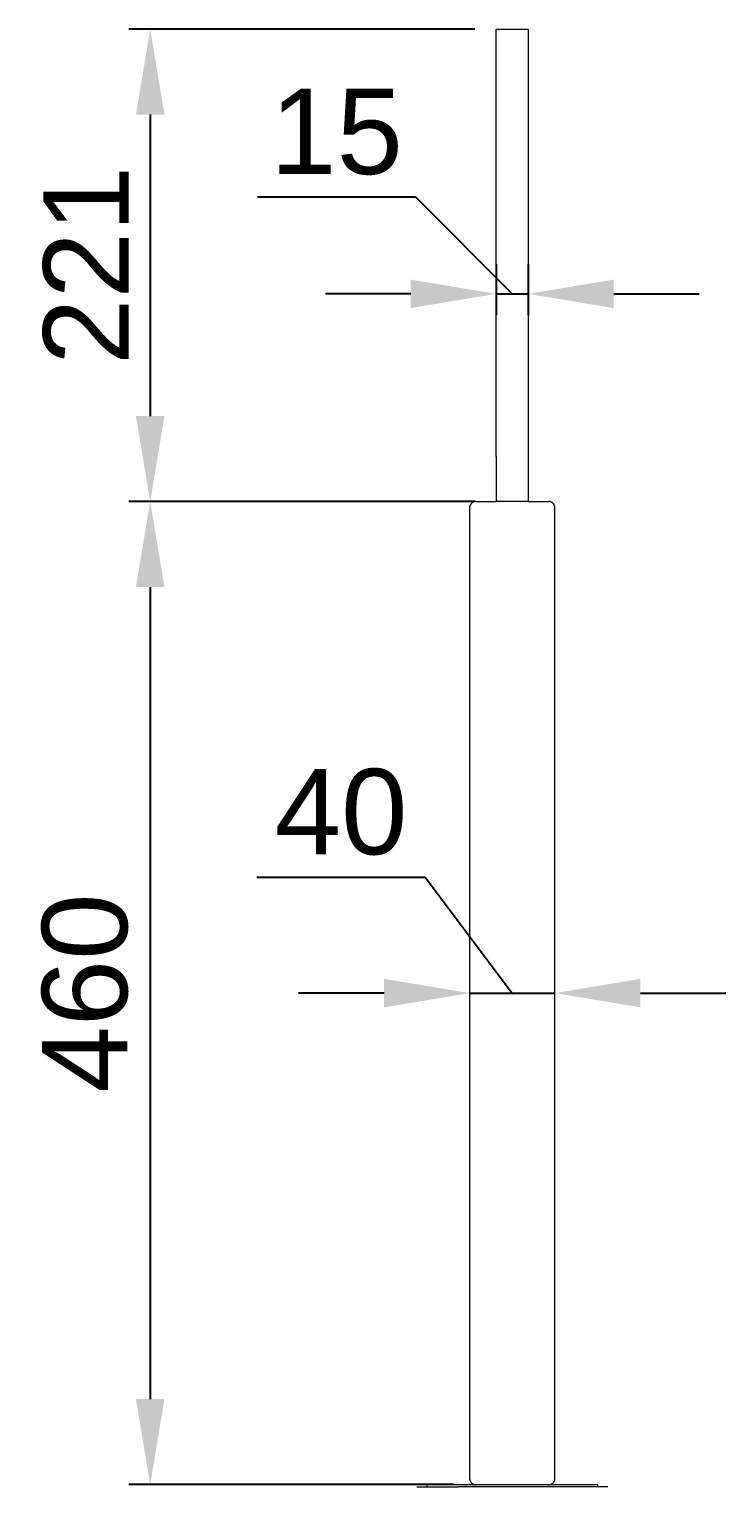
# Model space of a CAD drawing. Header units: millimetres. Extents: x -124 to 15640, y 659 to 4121.
# Drawn here: x 2027 to 2353, y 3439 to 4121 of the extents above; entities that cross this region are included whole.
import ezdxf

# ---------------------------------------------------------------- set-up
doc = ezdxf.new("R2010")
doc.units = ezdxf.units.MM
doc.layers.add('ZANO_R', color=7, linetype='Continuous', lineweight=0)
doc.styles.add('Arial', font='arial.ttf')
doc.styles.get("Standard").update_dxf_attribs({"font": 'ARIALUNI.TTF'})
doc.dimstyles.new('pl i ang', dxfattribs={"dimtxt": 50, "dimasz": 50, "dimexe": 1.25, "dimexo": 0.625, "dimgap": 10, "dimtad": 1, "dimtoh": 1, "dimtxsty": 'Standard', "dimcen": 2.5, "dimclrd": 1, "dimclre": 1, "dimclrt": 1, "dimadec": 0, "dimazin": 0, "dimtfac": 1, "dimtmove": 0, "dimatfit": 3, "dimfxl": 1, "dimarcsym": 1})

# ---------------------------------------------------------------- blocks, each defined once
blk = doc.blocks.new('*D478')
at = {"layer": 'ZANO_R', "color": 1, "lineweight": -2}
for p, q in [((2134, 4042.09), (2207.83, 4042.09)), ((2207.83, 4042.09), (2253.19, 3996.75)), ((2245.69, 4010.6), (2245.69, 3986.75)), ((2260.69, 4010.6), (2260.69, 3986.75)), ((2205.69, 3996.75), (2165.69, 3996.75)), ((2245.69, 3996.75), (2260.69, 3996.75)), ((2300.69, 3996.75), (2340.69, 3996.75))]:
    blk.add_line(p, q, dxfattribs=at)
at = {"layer": 'ZANO_R', "color": 1}
for points in [[(2205.69, 3990.08), (2205.69, 4003.41), (2245.69, 3996.75)], [(2300.69, 4003.41), (2300.69, 3990.08), (2260.69, 3996.75)]]:
    blk.add_solid(points, dxfattribs=at)
at = {"layer": 'ZANO_R', "color": 1, "insert": (2170.92, 4072.51), "char_height": 40, "attachment_point": 5, "style": 'Arial'}
blk.add_mtext('15', dxfattribs=at)
blk = doc.blocks.new('*D479')
at = {"layer": 'ZANO_R', "color": 1, "lineweight": -2}
for p, q in [((2133.68, 3723.82), (2212.45, 3723.82)), ((2212.45, 3723.82), (2253.19, 3669.6)), ((2233.19, 3679.6), (2233.19, 3679.6)), ((2273.19, 3679.6), (2273.19, 3679.6)), ((2193.19, 3669.6), (2153.19, 3669.6)), ((2233.19, 3669.6), (2273.19, 3669.6)), ((2313.19, 3669.6), (2353.19, 3669.6))]:
    blk.add_line(p, q, dxfattribs=at)
at = {"layer": 'ZANO_R', "color": 1}
for points in [[(2193.19, 3662.93), (2193.19, 3676.26), (2233.19, 3669.6)], [(2313.19, 3676.26), (2313.19, 3662.93), (2273.19, 3669.6)]]:
    blk.add_solid(points, dxfattribs=at)
at = {"layer": 'ZANO_R', "color": 1, "insert": (2173.06, 3754.24), "char_height": 40, "attachment_point": 5, "style": 'Arial'}
blk.add_mtext('40', dxfattribs=at)
blk = doc.blocks.new('*D480')
at = {"layer": 'ZANO_R', "color": 1, "lineweight": -2}
for p, q in [((2235.69, 4120.6), (2073.69, 4120.6)), ((2083.69, 4080.6), (2083.69, 3939.6)), ((2235.69, 3899.6), (2073.69, 3899.6))]:
    blk.add_line(p, q, dxfattribs=at)
at = {"layer": 'ZANO_R', "color": 1}
for points in [[(2090.35, 4080.6), (2077.02, 4080.6), (2083.69, 4120.6)], [(2077.02, 3939.6), (2090.35, 3939.6), (2083.69, 3899.6)]]:
    blk.add_solid(points, dxfattribs=at)
at = {"layer": 'ZANO_R', "color": 1, "insert": (2053.61, 4010.1), "char_height": 40, "attachment_point": 5, "rotation": 90, "style": 'Arial'}
blk.add_mtext('221', dxfattribs=at)
blk = doc.blocks.new('*D481')
at = {"layer": 'ZANO_R', "color": 1, "lineweight": -2}
for p, q in [((2235.69, 3899.6), (2073.69, 3899.6)), ((2083.69, 3859.6), (2083.69, 3479.65)), ((2225.63, 3439.65), (2073.69, 3439.65))]:
    blk.add_line(p, q, dxfattribs=at)
at = {"layer": 'ZANO_R', "color": 1}
for points in [[(2090.35, 3859.6), (2077.02, 3859.6), (2083.69, 3899.6)], [(2077.02, 3479.65), (2090.35, 3479.65), (2083.69, 3439.65)]]:
    blk.add_solid(points, dxfattribs=at)
at = {"layer": 'ZANO_R', "color": 1, "insert": (2053.26, 3669.62), "char_height": 40, "attachment_point": 5, "rotation": 90, "style": 'Arial'}
blk.add_mtext('460', dxfattribs=at)

msp = doc.modelspace()

# ---------------------------------------------------------------- linework, layer by layer
at = {"layer": 'ZANO_R'}
for p, q in [((2245.69, 4120.6), (2260.69, 4120.6)), ((2245.69, 3920.6), (2245.69, 4120.6)), ((2260.69, 4120.6), (2260.69, 3920.6)), ((2245.69, 3920.6), (2245.69, 3899.6)), ((2260.69, 3920.6), (2260.69, 3899.6)), ((2233.2, 3896.7), (2233.19, 3896.6)), ((2233.19, 3896.6), (2233.19, 3442.6)), ((2233.21, 3896.9), (2233.2, 3896.8)), ((2233.2, 3896.8), (2233.2, 3896.7)), ((2233.22, 3897.01), (2233.21, 3896.9)), ((2233.24, 3897.11), (2233.22, 3897.01)), ((2233.26, 3897.21), (2233.24, 3897.11)), ((2233.28, 3897.31), (2233.26, 3897.21)), ((2233.3, 3897.41), (2233.28, 3897.31)), ((2233.33, 3897.5), (2233.3, 3897.41)), ((2233.37, 3897.6), (2233.33, 3897.5)), ((2233.4, 3897.7), (2233.37, 3897.6)), ((2233.44, 3897.79), (2233.4, 3897.7)), ((2233.48, 3897.89), (2233.44, 3897.79)), ((2233.53, 3897.98), (2233.48, 3897.89)), ((2233.58, 3898.07), (2233.53, 3897.98)), ((2233.63, 3898.16), (2233.58, 3898.07)), ((2233.68, 3898.24), (2233.63, 3898.16)), ((2233.74, 3898.33), (2233.68, 3898.24)), ((2233.8, 3898.41), (2233.74, 3898.33)), ((2233.87, 3898.49), (2233.8, 3898.41)), ((2233.93, 3898.57), (2233.87, 3898.49)), ((2234, 3898.64), (2233.93, 3898.57)), ((2234.07, 3898.72), (2234, 3898.64)), ((2234.15, 3898.79), (2234.07, 3898.72)), ((2234.22, 3898.86), (2234.15, 3898.79)), ((2234.3, 3898.92), (2234.22, 3898.86)), ((2234.38, 3898.99), (2234.3, 3898.92)), ((2234.46, 3899.05), (2234.38, 3898.99)), ((2234.55, 3899.11), (2234.46, 3899.05)), ((2234.63, 3899.16), (2234.55, 3899.11)), ((2234.72, 3899.21), (2234.63, 3899.16)), ((2234.81, 3899.26), (2234.72, 3899.21)), ((2234.9, 3899.31), (2234.81, 3899.26)), ((2235, 3899.35), (2234.9, 3899.31)), ((2235.09, 3899.39), (2235, 3899.35)), ((2235.19, 3899.42), (2235.09, 3899.39)), ((2235.29, 3899.46), (2235.19, 3899.42)), ((2235.38, 3899.49), (2235.29, 3899.46)), ((2235.48, 3899.51), (2235.38, 3899.49)), ((2235.58, 3899.53), (2235.48, 3899.51)), ((2235.68, 3899.55), (2235.58, 3899.53)), ((2235.78, 3899.57), (2235.68, 3899.55)), ((2235.89, 3899.58), (2235.78, 3899.57)), ((2235.99, 3899.59), (2235.89, 3899.58)), ((2236.09, 3899.59), (2235.99, 3899.59)), ((2236.19, 3899.6), (2236.09, 3899.59)), ((2236.19, 3899.6), (2245.69, 3899.6)), ((2260.69, 3899.6), (2245.69, 3899.6)), ((2260.69, 3899.6), (2270.19, 3899.6)), ((2270.3, 3899.59), (2270.19, 3899.6)), ((2270.4, 3899.59), (2270.3, 3899.59)), ((2270.5, 3899.58), (2270.4, 3899.59)), ((2270.6, 3899.57), (2270.5, 3899.58)), ((2270.7, 3899.55), (2270.6, 3899.57)), ((2270.8, 3899.53), (2270.7, 3899.55)), ((2270.9, 3899.51), (2270.8, 3899.53)), ((2271, 3899.49), (2270.9, 3899.51)), ((2271.1, 3899.46), (2271, 3899.49)), ((2271.2, 3899.42), (2271.1, 3899.46)), ((2271.29, 3899.39), (2271.2, 3899.42)), ((2271.39, 3899.35), (2271.29, 3899.39)), ((2271.48, 3899.31), (2271.39, 3899.35)), ((2271.57, 3899.26), (2271.48, 3899.31)), ((2271.66, 3899.21), (2271.57, 3899.26)), ((2271.75, 3899.16), (2271.66, 3899.21)), ((2271.84, 3899.11), (2271.75, 3899.16)), ((2271.92, 3899.05), (2271.84, 3899.11)), ((2272.01, 3898.99), (2271.92, 3899.05)), ((2272.09, 3898.92), (2272.01, 3898.99)), ((2272.17, 3898.86), (2272.09, 3898.92)), ((2272.24, 3898.79), (2272.17, 3898.86)), ((2272.31, 3898.72), (2272.24, 3898.79)), ((2272.39, 3898.64), (2272.31, 3898.72)), ((2272.45, 3898.57), (2272.39, 3898.64)), ((2272.52, 3898.49), (2272.45, 3898.57)), ((2272.58, 3898.41), (2272.52, 3898.49)), ((2272.64, 3898.33), (2272.58, 3898.41)), ((2272.7, 3898.24), (2272.64, 3898.33)), ((2272.76, 3898.16), (2272.7, 3898.24)), ((2272.81, 3898.07), (2272.76, 3898.16)), ((2272.86, 3897.98), (2272.81, 3898.07)), ((2272.9, 3897.89), (2272.86, 3897.98)), ((2272.95, 3897.79), (2272.9, 3897.89)), ((2272.98, 3897.7), (2272.95, 3897.79)), ((2273.02, 3897.6), (2272.98, 3897.7)), ((2273.05, 3897.5), (2273.02, 3897.6)), ((2273.08, 3897.41), (2273.05, 3897.5)), ((2273.11, 3897.31), (2273.08, 3897.41)), ((2273.13, 3897.21), (2273.11, 3897.31)), ((2273.15, 3897.11), (2273.13, 3897.21)), ((2273.17, 3897.01), (2273.15, 3897.11)), ((2273.18, 3896.9), (2273.17, 3897.01)), ((2273.19, 3896.8), (2273.18, 3896.9)), ((2273.19, 3896.7), (2273.19, 3896.8)), ((2273.19, 3896.6), (2273.19, 3896.7)), ((2273.19, 3442.6), (2273.19, 3896.6)), ((2208.53, 3438.6), (2208.53, 3438.6)), ((2208.53, 3438.6), (2208.53, 3438.6)), ((2208.53, 3438.6), (2208.53, 3438.6)), ((2208.53, 3438.6), (2208.55, 3438.6)), ((2208.55, 3438.6), (2208.63, 3438.6)), ((2208.63, 3438.6), (2209, 3438.6)), ((2209, 3438.6), (2210.41, 3438.6)), ((2210.41, 3438.6), (2215.22, 3438.6)), ((2213.19, 3439.6), (2213.19, 3438.6)), ((2236.06, 3439.6), (2213.2, 3439.6)), ((2215.22, 3438.6), (2227.92, 3438.6)), ((2266.7, 3438.6), (2227.92, 3438.6)), ((2233.19, 3442.6), (2233.2, 3442.49)), ((2233.2, 3442.49), (2233.2, 3442.39)), ((2233.2, 3442.39), (2233.21, 3442.29)), ((2233.21, 3442.29), (2233.22, 3442.19)), ((2233.22, 3442.19), (2233.24, 3442.09)), ((2233.24, 3442.09), (2233.26, 3441.99)), ((2233.26, 3441.99), (2233.28, 3441.89)), ((2233.28, 3441.89), (2233.3, 3441.79)), ((2233.3, 3441.79), (2233.33, 3441.69)), ((2233.33, 3441.69), (2233.37, 3441.59)), ((2233.37, 3441.59), (2233.4, 3441.5)), ((2233.4, 3441.5), (2233.44, 3441.4)), ((2233.44, 3441.4), (2233.48, 3441.31)), ((2233.48, 3441.31), (2233.53, 3441.22)), ((2233.53, 3441.22), (2233.58, 3441.13)), ((2233.58, 3441.13), (2233.63, 3441.04)), ((2233.63, 3441.04), (2233.68, 3440.95)), ((2233.68, 3440.95), (2233.74, 3440.87)), ((2233.74, 3440.87), (2233.8, 3440.78)), ((2233.8, 3440.78), (2233.87, 3440.7)), ((2233.87, 3440.7), (2233.93, 3440.63)), ((2233.93, 3440.63), (2234, 3440.55)), ((2234, 3440.55), (2234.07, 3440.48)), ((2234.07, 3440.48), (2234.15, 3440.4)), ((2234.15, 3440.4), (2234.22, 3440.34)), ((2234.22, 3440.34), (2234.3, 3440.27)), ((2234.3, 3440.27), (2234.38, 3440.21)), ((2234.38, 3440.21), (2234.46, 3440.15)), ((2234.46, 3440.15), (2234.55, 3440.09)), ((2234.55, 3440.09), (2234.63, 3440.03)), ((2234.63, 3440.03), (2234.72, 3439.98)), ((2234.72, 3439.98), (2234.81, 3439.93)), ((2234.81, 3439.93), (2234.9, 3439.89)), ((2234.9, 3439.89), (2235, 3439.85)), ((2235, 3439.85), (2235.09, 3439.81)), ((2235.09, 3439.81), (2235.19, 3439.77)), ((2235.19, 3439.77), (2235.29, 3439.74)), ((2235.29, 3439.74), (2235.38, 3439.71)), ((2235.38, 3439.71), (2235.48, 3439.68)), ((2235.48, 3439.68), (2235.58, 3439.66)), ((2235.58, 3439.66), (2235.68, 3439.64)), ((2235.68, 3439.64), (2235.78, 3439.62)), ((2235.78, 3439.62), (2235.89, 3439.61)), ((2235.89, 3439.61), (2235.99, 3439.6)), ((2235.99, 3439.6), (2236.09, 3439.6)), ((2236.09, 3439.6), (2236.19, 3439.6)), ((2270.19, 3439.6), (2236.19, 3439.6)), ((2289.21, 3438.6), (2266.7, 3438.6)), ((2270.19, 3439.6), (2270.3, 3439.6)), ((2270.3, 3439.6), (2270.4, 3439.6)), ((2293.19, 3439.6), (2270.33, 3439.6)), ((2270.4, 3439.6), (2270.5, 3439.61)), ((2270.5, 3439.61), (2270.6, 3439.62)), ((2270.6, 3439.62), (2270.7, 3439.64)), ((2270.7, 3439.64), (2270.8, 3439.66)), ((2270.8, 3439.66), (2270.9, 3439.68)), ((2270.9, 3439.68), (2271, 3439.71)), ((2271, 3439.71), (2271.1, 3439.74)), ((2271.1, 3439.74), (2271.2, 3439.77)), ((2271.2, 3439.77), (2271.29, 3439.81)), ((2271.29, 3439.81), (2271.39, 3439.85)), ((2271.39, 3439.85), (2271.48, 3439.89)), ((2271.48, 3439.89), (2271.57, 3439.93)), ((2271.57, 3439.93), (2271.66, 3439.98)), ((2271.66, 3439.98), (2271.75, 3440.03)), ((2271.75, 3440.03), (2271.84, 3440.09)), ((2271.84, 3440.09), (2271.92, 3440.15)), ((2271.92, 3440.15), (2272.01, 3440.21)), ((2272.01, 3440.21), (2272.09, 3440.27)), ((2272.09, 3440.27), (2272.17, 3440.34)), ((2272.17, 3440.34), (2272.24, 3440.4)), ((2272.24, 3440.4), (2272.31, 3440.48)), ((2272.31, 3440.48), (2272.39, 3440.55)), ((2272.39, 3440.55), (2272.45, 3440.63)), ((2272.45, 3440.63), (2272.52, 3440.7)), ((2272.52, 3440.7), (2272.58, 3440.78)), ((2272.58, 3440.78), (2272.64, 3440.87)), ((2272.64, 3440.87), (2272.7, 3440.95)), ((2272.7, 3440.95), (2272.76, 3441.04)), ((2272.76, 3441.04), (2272.81, 3441.13)), ((2272.81, 3441.13), (2272.86, 3441.22)), ((2272.86, 3441.22), (2272.9, 3441.31)), ((2272.9, 3441.31), (2272.95, 3441.4)), ((2272.95, 3441.4), (2272.98, 3441.5)), ((2272.98, 3441.5), (2273.02, 3441.59)), ((2273.02, 3441.59), (2273.05, 3441.69)), ((2273.05, 3441.69), (2273.08, 3441.79)), ((2273.08, 3441.79), (2273.11, 3441.89)), ((2273.11, 3441.89), (2273.13, 3441.99)), ((2273.13, 3441.99), (2273.15, 3442.09)), ((2273.15, 3442.09), (2273.17, 3442.19)), ((2273.17, 3442.19), (2273.18, 3442.29)), ((2273.18, 3442.29), (2273.19, 3442.39)), ((2273.19, 3442.49), (2273.19, 3442.6)), ((2273.19, 3442.39), (2273.19, 3442.49)), ((2295.77, 3438.6), (2289.21, 3438.6)), ((2293.19, 3438.6), (2293.19, 3439.6)), ((2297.37, 3438.6), (2295.77, 3438.6)), ((2297.75, 3438.6), (2297.37, 3438.6)), ((2297.84, 3438.6), (2297.75, 3438.6)), ((2297.86, 3438.6), (2297.84, 3438.6)), ((2297.86, 3438.6), (2297.86, 3438.6)), ((2297.86, 3438.6), (2297.86, 3438.6))]:
    msp.add_line(p, q, dxfattribs=at)

# ---------------------------------------------------------------- dimensions: what is measured, and where the dimension line sits
for base, p1, p2, picture, middle in [((2083.69, 3899.6), (2245.69, 4120.6), (2245.69, 3899.6), '*D480', (2053.61, 4010.1)), ((2083.69, 3439.65), (2245.69, 3899.6), (2235.63, 3439.65), '*D481', (2053.26, 3669.62))]:
    dim = msp.add_linear_dim(base=base, p1=p1, p2=p2, angle=90, dimstyle='pl i ang', override={"dimtxt": 40, "dimasz": 40, "dimexe": 10, "dimexo": 10, "dimtoh": 0, "dimdec": 0, "dimtxsty": 'Arial', "dimtdec": 0, "dimtmove": 1}, dxfattribs=at)
    dim.commit()
    dim.dimension.update_dxf_attribs({"geometry": picture, "text_midpoint": middle})
for base, p1, p2, picture, middle in [((2260.69, 3996.75), (2245.69, 4020.6), (2260.69, 4020.6), '*D478', (2197.83, 4042.09)), ((2273.19, 3669.6), (2233.19, 3669.6), (2273.19, 3669.6), '*D479', (2202.45, 3723.82))]:
    dim = msp.add_linear_dim(base=base, p1=p1, p2=p2, dimstyle='pl i ang', override={"dimtxt": 40, "dimasz": 40, "dimexe": 10, "dimexo": 10, "dimtoh": 0, "dimdec": 0, "dimtxsty": 'Arial', "dimtdec": 0, "dimtmove": 1}, dxfattribs=at)
    dim.commit()
    dim.dimension.update_dxf_attribs({"geometry": picture, "text_midpoint": middle, "dimtype": 160})

doc.saveas('drawing.dxf')
